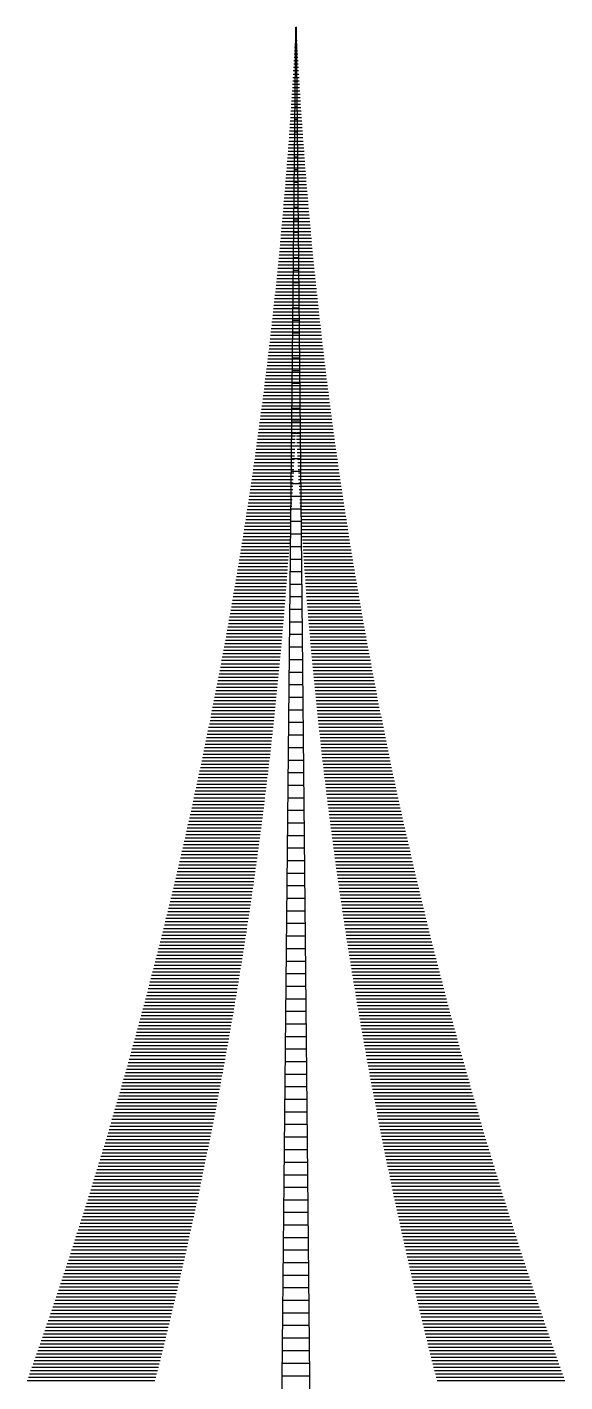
# Model space of a CAD drawing. Extents: x 271 to 16033, y -55852 to 2525.
# Drawn here: x 15980.498 to 15981.3, y -55810.098 to -55808.077 of the extents above; entities that cross this region are included whole.
import ezdxf

# ---------------------------------------------------------------- set-up
doc = ezdxf.new("R2010")
doc.units = 0
doc.header["$MEASUREMENT"] = 0
doc.layers.add('1202', color=7, linetype='Continuous')

# ---------------------------------------------------------------- blocks, each defined once
blk = doc.blocks.new('1BAD35')
at = {"color": 7, "linetype": 'Continuous'}
for p, q in [((-20.492, -125.15), (-20.485, -125.15)), ((-20.491, -125.125), (-20.486, -125.125)), ((-20.496, -125.25), (-20.48, -125.25)), ((-20.495, -125.225), (-20.481, -125.225)), ((-20.494, -125.2), (-20.483, -125.2)), ((-20.493, -125.175), (-20.484, -125.175)), ((-20.5, -125.35), (-20.475, -125.35)), ((-20.499, -125.325), (-20.476, -125.325)), ((-20.498, -125.3), (-20.477, -125.3)), ((-20.497, -125.275), (-20.479, -125.275)), ((-20.503, -125.45), (-20.469, -125.45)), ((-20.502, -125.425), (-20.47, -125.425)), ((-20.501, -125.375), (-20.473, -125.375)), ((-20.501, -125.4), (-20.472, -125.4)), ((-20.506, -125.55), (-20.463, -125.55)), ((-20.505, -125.5), (-20.466, -125.5)), ((-20.505, -125.525), (-20.465, -125.525)), ((-20.504, -125.475), (-20.468, -125.475)), ((-20.509, -125.65), (-20.457, -125.65)), ((-20.508, -125.6), (-20.46, -125.6)), ((-20.508, -125.625), (-20.458, -125.625)), ((-20.507, -125.575), (-20.462, -125.575)), ((-20.512, -125.75), (-20.45, -125.75)), ((-20.511, -125.725), (-20.452, -125.725)), ((-20.51, -125.675), (-20.455, -125.675)), ((-20.51, -125.7), (-20.454, -125.7)), ((-20.514, -125.85), (-20.444, -125.85)), ((-20.513, -125.8), (-20.447, -125.8)), ((-20.513, -125.825), (-20.445, -125.825)), ((-20.512, -125.775), (-20.449, -125.775)), ((-20.516, -125.95), (-20.437, -125.95)), ((-20.515, -125.9), (-20.44, -125.9)), ((-20.515, -125.925), (-20.438, -125.925)), ((-20.514, -125.875), (-20.442, -125.875)), ((-20.517, -126), (-20.433, -126)), ((-20.517, -126.025), (-20.431, -126.025)), ((-20.517, -126.05), (-20.429, -126.05)), ((-20.516, -125.975), (-20.435, -125.975)), ((-20.519, -126.15), (-20.422, -126.15)), ((-20.518, -126.075), (-20.427, -126.075)), ((-20.518, -126.1), (-20.425, -126.1)), ((-20.518, -126.125), (-20.423, -126.125)), ((-20.52, -126.225), (-20.416, -126.225)), ((-20.52, -126.25), (-20.414, -126.25)), ((-20.519, -126.175), (-20.42, -126.175)), ((-20.519, -126.2), (-20.418, -126.2)), ((-20.521, -126.35), (-20.405, -126.35)), ((-20.52, -126.275), (-20.412, -126.275)), ((-20.52, -126.3), (-20.41, -126.3)), ((-20.52, -126.325), (-20.407, -126.325)), ((-20.521, -126.375), (-20.403, -126.375)), ((-20.521, -126.4), (-20.401, -126.4)), ((-20.521, -126.425), (-20.399, -126.425)), ((-20.521, -126.45), (-20.397, -126.45)), ((-20.521, -126.475), (-20.395, -126.475)), ((-20.521, -126.5), (-20.392, -126.5)), ((-20.521, -126.525), (-20.39, -126.525)), ((-20.521, -126.55), (-20.388, -126.55)), ((-20.521, -126.575), (-20.386, -126.575)), ((-20.521, -126.6), (-20.384, -126.6)), ((-20.521, -126.625), (-20.381, -126.625)), ((-20.521, -126.65), (-20.379, -126.65)), ((-20.521, -126.675), (-20.377, -126.675)), ((-20.521, -126.7), (-20.374, -126.7)), ((-20.521, -126.725), (-20.372, -126.725)), ((-20.521, -126.75), (-20.37, -126.75)), ((-20.521, -126.775), (-20.367, -126.775)), ((-20.521, -126.8), (-20.365, -126.8)), ((-20.521, -126.825), (-20.362, -126.825)), ((-20.52, -126.85), (-20.36, -126.85)), ((-20.52, -126.875), (-20.357, -126.875)), ((-20.52, -126.9), (-20.355, -126.9)), ((-20.52, -126.925), (-20.352, -126.925)), ((-20.519, -126.95), (-20.35, -126.95)), ((-20.519, -126.975), (-20.347, -126.975)), ((-20.519, -127), (-20.345, -127)), ((-20.519, -127.025), (-20.342, -127.025)), ((-20.518, -127.05), (-20.34, -127.05)), ((-20.518, -127.075), (-20.337, -127.075)), ((-20.518, -127.1), (-20.335, -127.1)), ((-20.517, -127.125), (-20.332, -127.125)), ((-20.517, -127.15), (-20.329, -127.15)), ((-20.516, -127.175), (-20.327, -127.175)), ((-20.516, -127.2), (-20.324, -127.2)), ((-20.515, -127.225), (-20.321, -127.225)), ((-20.515, -127.25), (-20.318, -127.25)), ((-20.514, -127.275), (-20.316, -127.275)), ((-20.514, -127.3), (-20.313, -127.3)), ((-20.513, -127.325), (-20.31, -127.325)), ((-20.513, -127.35), (-20.307, -127.35)), ((-20.512, -127.375), (-20.304, -127.375)), ((-20.512, -127.4), (-20.302, -127.4)), ((-20.511, -127.425), (-20.299, -127.425)), ((-20.511, -127.45), (-20.296, -127.45)), ((-20.51, -127.475), (-20.293, -127.475)), ((-20.509, -127.5), (-20.29, -127.5)), ((-20.509, -127.525), (-20.287, -127.525)), ((-20.508, -127.55), (-20.284, -127.55)), ((-20.507, -127.575), (-20.281, -127.575)), ((-20.507, -127.6), (-20.278, -127.6)), ((-20.506, -127.625), (-20.275, -127.625)), ((-20.505, -127.65), (-20.272, -127.65)), ((-20.504, -127.675), (-20.269, -127.675)), ((-20.503, -127.7), (-20.266, -127.7)), ((-20.503, -127.725), (-20.263, -127.725)), ((-20.502, -127.75), (-20.26, -127.75)), ((-20.501, -127.775), (-20.257, -127.775)), ((-20.5, -127.8), (-20.254, -127.8)), ((-20.499, -127.825), (-20.251, -127.825)), ((-20.498, -127.85), (-20.247, -127.85)), ((-20.497, -127.875), (-20.244, -127.875)), ((-20.496, -127.9), (-20.241, -127.9)), ((-20.496, -127.925), (-20.238, -127.925)), ((-20.495, -127.95), (-20.234, -127.95)), ((-20.494, -127.975), (-20.231, -127.975)), ((-20.493, -128), (-20.228, -128)), ((-20.492, -128.025), (-20.225, -128.025)), ((-20.49, -128.05), (-20.221, -128.05)), ((-20.489, -128.075), (-20.218, -128.075)), ((-20.488, -128.1), (-20.215, -128.1)), ((-20.487, -128.125), (-20.211, -128.125)), ((-20.486, -128.15), (-20.208, -128.15)), ((-20.485, -128.175), (-20.204, -128.175)), ((-20.484, -128.2), (-20.201, -128.2)), ((-20.483, -128.225), (-20.198, -128.225)), ((-20.482, -128.25), (-20.194, -128.25)), ((-20.48, -128.275), (-20.191, -128.275)), ((-20.479, -128.3), (-20.187, -128.3)), ((-20.478, -128.325), (-20.184, -128.325)), ((-20.477, -128.35), (-20.18, -128.35)), ((-20.475, -128.375), (-20.177, -128.375)), ((-20.474, -128.4), (-20.173, -128.4)), ((-20.473, -128.425), (-20.169, -128.425)), ((-20.471, -128.45), (-20.166, -128.45)), ((-20.47, -128.475), (-20.162, -128.475)), ((-20.469, -128.5), (-20.158, -128.5)), ((-20.467, -128.525), (-20.155, -128.525)), ((-20.466, -128.55), (-20.151, -128.55)), ((-20.464, -128.575), (-20.147, -128.575)), ((-20.463, -128.6), (-20.144, -128.6)), ((-20.462, -128.625), (-20.14, -128.625)), ((-20.46, -128.65), (-20.136, -128.65)), ((-20.459, -128.675), (-20.132, -128.675)), ((-20.457, -128.7), (-20.129, -128.7)), ((-20.456, -128.725), (-20.125, -128.725)), ((-20.454, -128.75), (-20.121, -128.75)), ((-20.452, -128.775), (-20.117, -128.775)), ((-20.451, -128.8), (-20.113, -128.8)), ((-20.449, -128.825), (-20.109, -128.825)), ((-20.448, -128.85), (-20.105, -128.85)), ((-20.446, -128.875), (-20.102, -128.875)), ((-20.444, -128.9), (-20.098, -128.9)), ((-20.443, -128.925), (-20.094, -128.925)), ((-20.441, -128.95), (-20.09, -128.95)), ((-20.439, -128.975), (-20.086, -128.975)), ((-20.438, -129), (-20.082, -129)), ((-20.436, -129.025), (-20.078, -129.025)), ((-20.434, -129.05), (-20.074, -129.05)), ((-20.432, -129.075), (-20.07, -129.075)), ((-20.431, -129.1), (-20.065, -129.1)), ((-20.429, -129.125), (-20.061, -129.125)), ((-20.427, -129.15), (-20.057, -129.15)), ((-20.425, -129.175), (-20.053, -129.175)), ((-20.423, -129.2), (-20.049, -129.2)), ((-20.421, -129.225), (-20.045, -129.225)), ((-20.419, -129.25), (-20.04, -129.25)), ((-20.417, -129.275), (-20.036, -129.275)), ((-20.415, -129.3), (-20.032, -129.3)), ((-20.414, -129.325), (-20.028, -129.325)), ((-20.412, -129.35), (-20.023, -129.35)), ((-20.41, -129.375), (-20.019, -129.375)), ((-20.408, -129.4), (-20.015, -129.4)), ((-20.406, -129.425), (-20.011, -129.425)), ((-20.403, -129.45), (-20.006, -129.45)), ((-20.401, -129.475), (-20.002, -129.475)), ((-20.399, -129.5), (-19.997, -129.5)), ((-20.397, -129.525), (-19.993, -129.525)), ((-20.395, -129.55), (-19.989, -129.55)), ((-20.393, -129.575), (-19.984, -129.575)), ((-20.391, -129.6), (-19.98, -129.6)), ((-20.389, -129.625), (-19.975, -129.625)), ((-20.386, -129.65), (-19.971, -129.65)), ((-20.384, -129.675), (-19.966, -129.675)), ((-20.382, -129.7), (-19.962, -129.7)), ((-20.38, -129.725), (-19.957, -129.725)), ((-20.377, -129.75), (-19.953, -129.75)), ((-20.375, -129.775), (-19.948, -129.775)), ((-20.373, -129.8), (-19.943, -129.8)), ((-20.371, -129.825), (-19.939, -129.825)), ((-20.368, -129.85), (-19.934, -129.85)), ((-20.366, -129.875), (-19.929, -129.875)), ((-20.363, -129.9), (-19.925, -129.9)), ((-20.361, -129.925), (-19.92, -129.925)), ((-20.359, -129.95), (-19.915, -129.95)), ((-20.356, -129.975), (-19.911, -129.975)), ((-20.354, -130), (-19.906, -130)), ((-20.351, -130.025), (-19.901, -130.025)), ((-20.349, -130.05), (-19.896, -130.05)), ((-20.346, -130.075), (-19.891, -130.075)), ((-20.344, -130.1), (-19.886, -130.1)), ((-20.341, -130.125), (-19.882, -130.125)), ((-20.339, -130.15), (-19.877, -130.15)), ((-20.336, -130.175), (-19.872, -130.175)), ((-20.334, -130.2), (-19.867, -130.2)), ((-20.331, -130.225), (-19.862, -130.225)), ((-20.328, -130.25), (-19.857, -130.25)), ((-20.326, -130.275), (-19.852, -130.275)), ((-20.323, -130.3), (-19.847, -130.3)), ((-20.32, -130.325), (-19.842, -130.325)), ((-20.318, -130.35), (-19.837, -130.35)), ((-20.315, -130.375), (-19.832, -130.375)), ((-20.312, -130.4), (-19.827, -130.4)), ((-20.309, -130.425), (-19.822, -130.425)), ((-20.307, -130.45), (-19.817, -130.45)), ((-20.304, -130.475), (-19.812, -130.475)), ((-20.301, -130.5), (-19.807, -130.5)), ((-20.298, -130.525), (-19.801, -130.525)), ((-20.295, -130.55), (-19.796, -130.55)), ((-20.293, -130.575), (-19.791, -130.575)), ((-20.29, -130.6), (-19.786, -130.6)), ((-20.287, -130.625), (-19.781, -130.625)), ((-20.284, -130.65), (-19.775, -130.65)), ((-20.281, -130.675), (-19.77, -130.675)), ((-20.278, -130.7), (-19.765, -130.7)), ((-20.275, -130.725), (-19.759, -130.725)), ((-20.272, -130.75), (-19.754, -130.75)), ((-20.269, -130.775), (-19.749, -130.775)), ((-20.266, -130.8), (-19.743, -130.8)), ((-20.263, -130.825), (-19.738, -130.825)), ((-20.26, -130.85), (-19.733, -130.85)), ((-20.257, -130.875), (-19.727, -130.875)), ((-20.254, -130.9), (-19.722, -130.9)), ((-20.251, -130.925), (-19.716, -130.925)), ((-20.247, -130.95), (-19.711, -130.95)), ((-20.244, -130.975), (-19.705, -130.975)), ((-20.241, -131), (-19.7, -131)), ((-20.238, -131.025), (-19.694, -131.025)), ((-20.235, -131.05), (-19.689, -131.05)), ((-20.231, -131.075), (-19.683, -131.075)), ((-20.228, -131.1), (-19.677, -131.1)), ((-20.225, -131.125), (-19.672, -131.125)), ((-20.222, -131.15), (-19.666, -131.15)), ((-20.218, -131.175), (-19.66, -131.175)), ((-20.215, -131.2), (-19.655, -131.2)), ((-20.212, -131.225), (-19.649, -131.225)), ((-20.208, -131.25), (-19.643, -131.25)), ((-20.205, -131.275), (-19.638, -131.275)), ((-20.202, -131.3), (-19.632, -131.3)), ((-20.198, -131.325), (-19.626, -131.325)), ((-20.195, -131.35), (-19.62, -131.35)), ((-20.191, -131.375), (-19.615, -131.375)), ((-20.188, -131.4), (-19.609, -131.4)), ((-20.184, -131.425), (-19.603, -131.425)), ((-20.181, -131.45), (-19.597, -131.45)), ((-20.177, -131.475), (-19.591, -131.475)), ((-20.174, -131.5), (-19.585, -131.5)), ((-20.17, -131.525), (-19.579, -131.525)), ((-20.167, -131.55), (-19.573, -131.55)), ((-20.163, -131.575), (-19.567, -131.575)), ((-20.159, -131.6), (-19.561, -131.6)), ((-20.156, -131.625), (-19.555, -131.625)), ((-20.152, -131.65), (-19.549, -131.65)), ((-20.148, -131.675), (-19.543, -131.675)), ((-20.145, -131.7), (-19.537, -131.7)), ((-20.141, -131.725), (-19.531, -131.725)), ((-20.137, -131.75), (-19.525, -131.75)), ((-20.134, -131.775), (-19.519, -131.775)), ((-20.13, -131.8), (-19.513, -131.8)), ((-20.126, -131.825), (-19.507, -131.825)), ((-20.122, -131.85), (-19.5, -131.85)), ((-20.118, -131.875), (-19.494, -131.875)), ((-20.115, -131.9), (-19.488, -131.9)), ((-20.111, -131.925), (-19.482, -131.925)), ((-20.107, -131.95), (-19.476, -131.95)), ((-20.103, -131.975), (-19.469, -131.975)), ((-20.099, -132), (-19.463, -132)), ((-20.095, -132.025), (-19.457, -132.025)), ((-20.091, -132.05), (-19.45, -132.05)), ((-20.087, -132.075), (-19.444, -132.075)), ((-20.083, -132.1), (-19.438, -132.1)), ((-20.079, -132.125), (-19.431, -132.125)), ((-20.075, -132.15), (-19.425, -132.15)), ((-20.071, -132.175), (-19.418, -132.175)), ((-20.067, -132.2), (-19.412, -132.2)), ((-20.063, -132.225), (-19.405, -132.225)), ((-20.059, -132.25), (-19.399, -132.25)), ((-20.055, -132.275), (-19.392, -132.275)), ((-20.051, -132.3), (-19.386, -132.3)), ((-20.046, -132.325), (-19.379, -132.325)), ((-20.042, -132.35), (-19.373, -132.35)), ((-20.038, -132.375), (-19.366, -132.375)), ((-20.034, -132.4), (-19.36, -132.4)), ((-20.03, -132.425), (-19.353, -132.425)), ((-20.025, -132.45), (-19.346, -132.45)), ((-20.021, -132.475), (-19.34, -132.475)), ((-20.017, -132.5), (-19.333, -132.5)), ((-20.013, -132.525), (-19.326, -132.525)), ((-20.008, -132.55), (-19.319, -132.55)), ((-20.004, -132.575), (-19.313, -132.575)), ((-20, -132.6), (-19.306, -132.6)), ((-19.995, -132.625), (-19.299, -132.625)), ((-19.991, -132.65), (-19.292, -132.65)), ((-19.986, -132.675), (-19.286, -132.675)), ((-19.982, -132.7), (-19.279, -132.7)), ((-19.977, -132.725), (-19.272, -132.725)), ((-19.973, -132.75), (-19.265, -132.75)), ((-19.968, -132.775), (-19.258, -132.775)), ((-19.964, -132.8), (-19.251, -132.8)), ((-19.959, -132.825), (-19.244, -132.825)), ((-19.955, -132.85), (-19.237, -132.85)), ((-19.95, -132.875), (-19.23, -132.875)), ((-19.946, -132.9), (-19.223, -132.9)), ((-19.941, -132.925), (-19.216, -132.925)), ((-19.937, -132.95), (-19.209, -132.95)), ((-19.932, -132.975), (-19.202, -132.975)), ((-19.927, -133), (-19.195, -133)), ((-19.923, -133.025), (-19.188, -133.025)), ((-19.918, -133.05), (-19.181, -133.05)), ((-19.913, -133.075), (-19.174, -133.075)), ((-19.908, -133.1), (-19.166, -133.1)), ((-19.904, -133.125), (-19.159, -133.125)), ((-19.899, -133.15), (-19.152, -133.15)), ((-19.894, -133.175), (-19.145, -133.175)), ((-19.889, -133.2), (-19.137, -133.2)), ((-19.884, -133.225), (-19.13, -133.225)), ((-19.88, -133.25), (-19.123, -133.25)), ((-19.875, -133.275), (-19.116, -133.275)), ((-19.87, -133.3), (-19.108, -133.3)), ((-19.865, -133.325), (-19.101, -133.325)), ((-19.86, -133.35), (-19.094, -133.35)), ((-19.855, -133.375), (-19.086, -133.375)), ((-19.85, -133.4), (-19.079, -133.4)), ((-19.845, -133.425), (-19.071, -133.425)), ((-19.84, -133.45), (-19.064, -133.45)), ((-19.835, -133.475), (-19.056, -133.475)), ((-19.83, -133.5), (-19.049, -133.5)), ((-19.825, -133.525), (-19.041, -133.525)), ((-19.82, -133.55), (-19.034, -133.55)), ((-19.815, -133.575), (-19.026, -133.575)), ((-19.81, -133.6), (-19.019, -133.6)), ((-19.805, -133.625), (-19.011, -133.625)), ((-19.799, -133.65), (-19.004, -133.65)), ((-19.794, -133.675), (-18.996, -133.675)), ((-19.789, -133.7), (-18.988, -133.7)), ((-19.784, -133.725), (-18.981, -133.725)), ((-19.779, -133.75), (-18.973, -133.75)), ((-19.773, -133.775), (-18.965, -133.775)), ((-19.768, -133.8), (-18.957, -133.8)), ((-19.763, -133.825), (-18.95, -133.825)), ((-19.758, -133.85), (-18.942, -133.85)), ((-19.752, -133.875), (-18.934, -133.875)), ((-19.747, -133.9), (-18.926, -133.9)), ((-19.742, -133.925), (-18.918, -133.925)), ((-19.736, -133.95), (-18.911, -133.95)), ((-19.731, -133.975), (-18.903, -133.975)), ((-19.725, -134), (-18.895, -134)), ((-19.72, -134.025), (-18.887, -134.025)), ((-19.715, -134.05), (-18.879, -134.05)), ((-19.709, -134.075), (-18.871, -134.075)), ((-19.704, -134.1), (-18.863, -134.1)), ((-19.698, -134.125), (-18.855, -134.125)), ((-19.692, -134.15), (-18.847, -134.15)), ((-19.687, -134.175), (-18.839, -134.175)), ((-19.681, -134.2), (-18.831, -134.2)), ((-19.676, -134.225), (-18.823, -134.225)), ((-19.67, -134.25), (-18.815, -134.25)), ((-19.665, -134.275), (-18.807, -134.275)), ((-19.659, -134.3), (-18.798, -134.3)), ((-19.653, -134.325), (-18.79, -134.325)), ((-19.648, -134.35), (-18.782, -134.35)), ((-19.642, -134.375), (-18.774, -134.375)), ((-19.636, -134.4), (-18.766, -134.4)), ((-19.63, -134.425), (-18.757, -134.425)), ((-19.625, -134.45), (-18.749, -134.45)), ((-19.619, -134.475), (-18.741, -134.475)), ((-19.613, -134.5), (-18.732, -134.5)), ((-19.607, -134.525), (-18.724, -134.525)), ((-19.601, -134.55), (-18.716, -134.55)), ((-19.595, -134.575), (-18.707, -134.575)), ((-19.59, -134.6), (-18.699, -134.6)), ((-19.584, -134.625), (-18.691, -134.625)), ((-19.578, -134.65), (-18.682, -134.65)), ((-19.572, -134.675), (-18.674, -134.675)), ((-19.566, -134.7), (-18.665, -134.7)), ((-19.56, -134.725), (-18.657, -134.725)), ((-19.554, -134.75), (-18.648, -134.75)), ((-19.548, -134.775), (-18.64, -134.775)), ((-19.542, -134.8), (-18.631, -134.8)), ((-19.536, -134.825), (-18.622, -134.825)), ((-19.53, -134.85), (-18.614, -134.85)), ((-19.524, -134.875), (-18.605, -134.875)), ((-19.518, -134.9), (-18.597, -134.9)), ((-19.511, -134.925), (-18.588, -134.925)), ((-19.505, -134.95), (-18.579, -134.95)), ((-19.499, -134.975), (-18.571, -134.975)), ((-19.493, -135), (-18.562, -135)), ((-19.487, -135.025), (-18.553, -135.025)), ((-19.48, -135.05), (-18.544, -135.05)), ((-19.474, -135.075), (-18.535, -135.075)), ((-19.468, -135.1), (-18.527, -135.1)), ((-19.462, -135.125), (-18.518, -135.125)), ((-19.455, -135.15), (-18.509, -135.15)), ((-19.449, -135.175), (-18.5, -135.175)), ((-19.443, -135.2), (-18.491, -135.2)), ((-19.436, -135.225), (-18.482, -135.225))]:
    blk.add_line(p, q, dxfattribs=at)
blk = doc.blocks.new('1BB05F')
at = {"color": 7, "linetype": 'Continuous'}
for p, q in [((-20.493, -125.15), (-20.485, -125.15)), ((-20.491, -125.125), (-20.487, -125.125)), ((-20.498, -125.25), (-20.482, -125.25)), ((-20.496, -125.225), (-20.482, -125.225)), ((-20.495, -125.2), (-20.483, -125.2)), ((-20.494, -125.175), (-20.484, -125.175)), ((-20.503, -125.35), (-20.478, -125.35)), ((-20.502, -125.325), (-20.479, -125.325)), ((-20.5, -125.3), (-20.48, -125.3)), ((-20.499, -125.275), (-20.481, -125.275)), ((-20.509, -125.45), (-20.474, -125.45)), ((-20.507, -125.425), (-20.475, -125.425)), ((-20.506, -125.4), (-20.476, -125.4)), ((-20.504, -125.375), (-20.477, -125.375)), ((-20.515, -125.55), (-20.471, -125.55)), ((-20.513, -125.525), (-20.472, -125.525)), ((-20.512, -125.5), (-20.473, -125.5)), ((-20.51, -125.475), (-20.474, -125.475)), ((-20.521, -125.65), (-20.469, -125.65)), ((-20.519, -125.625), (-20.469, -125.625)), ((-20.518, -125.6), (-20.47, -125.6)), ((-20.516, -125.575), (-20.471, -125.575)), ((-20.527, -125.75), (-20.466, -125.75)), ((-20.526, -125.725), (-20.467, -125.725)), ((-20.524, -125.7), (-20.467, -125.7)), ((-20.522, -125.675), (-20.468, -125.675)), ((-20.534, -125.85), (-20.464, -125.85)), ((-20.532, -125.825), (-20.464, -125.825)), ((-20.531, -125.8), (-20.465, -125.8)), ((-20.529, -125.775), (-20.465, -125.775)), ((-20.541, -125.95), (-20.462, -125.95)), ((-20.539, -125.925), (-20.462, -125.925)), ((-20.537, -125.9), (-20.463, -125.9)), ((-20.536, -125.875), (-20.463, -125.875)), ((-20.548, -126.05), (-20.46, -126.05)), ((-20.547, -126.025), (-20.461, -126.025)), ((-20.545, -126), (-20.461, -126)), ((-20.543, -125.975), (-20.461, -125.975)), ((-20.556, -126.15), (-20.459, -126.15)), ((-20.554, -126.125), (-20.459, -126.125)), ((-20.552, -126.1), (-20.46, -126.1)), ((-20.55, -126.075), (-20.46, -126.075)), ((-20.564, -126.25), (-20.458, -126.25)), ((-20.562, -126.225), (-20.458, -126.225)), ((-20.56, -126.2), (-20.458, -126.2)), ((-20.558, -126.175), (-20.459, -126.175)), ((-20.572, -126.35), (-20.457, -126.35)), ((-20.57, -126.325), (-20.457, -126.325)), ((-20.568, -126.3), (-20.457, -126.3)), ((-20.566, -126.275), (-20.458, -126.275)), ((-20.581, -126.45), (-20.456, -126.45)), ((-20.579, -126.425), (-20.457, -126.425)), ((-20.576, -126.4), (-20.457, -126.4)), ((-20.574, -126.375), (-20.457, -126.375)), ((-20.59, -126.55), (-20.456, -126.55)), ((-20.587, -126.525), (-20.456, -126.525)), ((-20.585, -126.5), (-20.456, -126.5)), ((-20.583, -126.475), (-20.456, -126.475)), ((-20.599, -126.65), (-20.456, -126.65)), ((-20.596, -126.625), (-20.456, -126.625)), ((-20.594, -126.6), (-20.456, -126.6)), ((-20.592, -126.575), (-20.456, -126.575)), ((-20.608, -126.75), (-20.457, -126.75)), ((-20.606, -126.725), (-20.457, -126.725)), ((-20.603, -126.7), (-20.456, -126.7)), ((-20.601, -126.675), (-20.456, -126.675)), ((-20.618, -126.85), (-20.457, -126.85)), ((-20.615, -126.825), (-20.457, -126.825)), ((-20.613, -126.8), (-20.457, -126.8)), ((-20.61, -126.775), (-20.457, -126.775)), ((-20.628, -126.95), (-20.458, -126.95)), ((-20.625, -126.925), (-20.458, -126.925)), ((-20.623, -126.9), (-20.458, -126.9)), ((-20.62, -126.875), (-20.457, -126.875)), ((-20.638, -127.05), (-20.459, -127.05)), ((-20.635, -127.025), (-20.459, -127.025)), ((-20.633, -127), (-20.459, -127)), ((-20.63, -126.975), (-20.458, -126.975)), ((-20.651, -127.175), (-20.461, -127.175)), ((-20.648, -127.15), (-20.461, -127.15)), ((-20.646, -127.125), (-20.46, -127.125)), ((-20.643, -127.1), (-20.46, -127.1)), ((-20.64, -127.075), (-20.46, -127.075)), ((-20.662, -127.275), (-20.463, -127.275)), ((-20.659, -127.25), (-20.463, -127.25)), ((-20.656, -127.225), (-20.462, -127.225)), ((-20.654, -127.2), (-20.462, -127.2)), ((-20.673, -127.375), (-20.465, -127.375)), ((-20.67, -127.35), (-20.465, -127.35)), ((-20.668, -127.325), (-20.464, -127.325)), ((-20.665, -127.3), (-20.464, -127.3)), ((-20.685, -127.475), (-20.468, -127.475)), ((-20.682, -127.45), (-20.467, -127.45)), ((-20.679, -127.425), (-20.466, -127.425)), ((-20.676, -127.4), (-20.466, -127.4)), ((-20.696, -127.575), (-20.47, -127.575)), ((-20.693, -127.55), (-20.47, -127.55)), ((-20.69, -127.525), (-20.469, -127.525)), ((-20.688, -127.5), (-20.468, -127.5)), ((-20.708, -127.675), (-20.473, -127.675)), ((-20.705, -127.65), (-20.473, -127.65)), ((-20.702, -127.625), (-20.472, -127.625)), ((-20.699, -127.6), (-20.471, -127.6)), ((-20.721, -127.775), (-20.477, -127.775)), ((-20.718, -127.75), (-20.476, -127.75)), ((-20.715, -127.725), (-20.475, -127.725)), ((-20.711, -127.7), (-20.474, -127.7)), ((-20.733, -127.875), (-20.48, -127.875)), ((-20.73, -127.85), (-20.479, -127.85)), ((-20.727, -127.825), (-20.478, -127.825)), ((-20.724, -127.8), (-20.477, -127.8)), ((-20.746, -127.975), (-20.484, -127.975)), ((-20.743, -127.95), (-20.483, -127.95)), ((-20.74, -127.925), (-20.482, -127.925)), ((-20.737, -127.9), (-20.481, -127.9)), ((-20.76, -128.075), (-20.488, -128.075)), ((-20.756, -128.05), (-20.487, -128.05)), ((-20.753, -128.025), (-20.486, -128.025)), ((-20.75, -128), (-20.485, -128)), ((-20.773, -128.175), (-20.493, -128.175)), ((-20.77, -128.15), (-20.491, -128.15)), ((-20.766, -128.125), (-20.49, -128.125)), ((-20.763, -128.1), (-20.489, -128.1)), ((-20.787, -128.275), (-20.497, -128.275)), ((-20.783, -128.25), (-20.496, -128.25)), ((-20.78, -128.225), (-20.495, -128.225)), ((-20.777, -128.2), (-20.494, -128.2)), ((-20.801, -128.375), (-20.502, -128.375)), ((-20.797, -128.35), (-20.501, -128.35)), ((-20.794, -128.325), (-20.5, -128.325)), ((-20.79, -128.3), (-20.498, -128.3)), ((-20.815, -128.475), (-20.508, -128.475)), ((-20.812, -128.45), (-20.506, -128.45)), ((-20.808, -128.425), (-20.505, -128.425)), ((-20.805, -128.4), (-20.504, -128.4)), ((-20.83, -128.575), (-20.513, -128.575)), ((-20.826, -128.55), (-20.512, -128.55)), ((-20.823, -128.525), (-20.51, -128.525)), ((-20.819, -128.5), (-20.509, -128.5)), ((-20.845, -128.675), (-20.519, -128.675)), ((-20.841, -128.65), (-20.517, -128.65)), ((-20.838, -128.625), (-20.516, -128.625)), ((-20.834, -128.6), (-20.515, -128.6)), ((-20.86, -128.775), (-20.525, -128.775)), ((-20.857, -128.75), (-20.524, -128.75)), ((-20.853, -128.725), (-20.522, -128.725)), ((-20.849, -128.7), (-20.52, -128.7)), ((-20.876, -128.875), (-20.532, -128.875)), ((-20.872, -128.85), (-20.53, -128.85)), ((-20.868, -128.825), (-20.528, -128.825)), ((-20.864, -128.8), (-20.527, -128.8)), ((-20.892, -128.975), (-20.538, -128.975)), ((-20.888, -128.95), (-20.537, -128.95)), ((-20.884, -128.925), (-20.535, -128.925)), ((-20.88, -128.9), (-20.533, -128.9)), ((-20.908, -129.075), (-20.545, -129.075)), ((-20.904, -129.05), (-20.543, -129.05)), ((-20.9, -129.025), (-20.542, -129.025)), ((-20.896, -129), (-20.54, -129)), ((-20.925, -129.175), (-20.553, -129.175)), ((-20.92, -129.15), (-20.551, -129.15)), ((-20.916, -129.125), (-20.549, -129.125)), ((-20.912, -129.1), (-20.547, -129.1)), ((-20.941, -129.275), (-20.56, -129.275)), ((-20.937, -129.25), (-20.558, -129.25)), ((-20.933, -129.225), (-20.556, -129.225)), ((-20.929, -129.2), (-20.554, -129.2)), ((-20.958, -129.375), (-20.568, -129.375)), ((-20.954, -129.35), (-20.566, -129.35)), ((-20.95, -129.325), (-20.564, -129.325)), ((-20.946, -129.3), (-20.562, -129.3)), ((-20.98, -129.5), (-20.578, -129.5)), ((-20.976, -129.475), (-20.576, -129.475)), ((-20.971, -129.45), (-20.574, -129.45)), ((-20.967, -129.425), (-20.572, -129.425)), ((-20.963, -129.4), (-20.57, -129.4)), ((-20.998, -129.6), (-20.587, -129.6)), ((-20.993, -129.575), (-20.585, -129.575)), ((-20.989, -129.55), (-20.582, -129.55)), ((-20.985, -129.525), (-20.58, -129.525)), ((-21.016, -129.7), (-20.596, -129.7)), ((-21.011, -129.675), (-20.593, -129.675)), ((-21.007, -129.65), (-20.591, -129.65)), ((-21.002, -129.625), (-20.589, -129.625)), ((-21.034, -129.8), (-20.605, -129.8)), ((-21.03, -129.775), (-20.602, -129.775)), ((-21.025, -129.75), (-20.6, -129.75)), ((-21.02, -129.725), (-20.598, -129.725)), ((-21.053, -129.9), (-20.614, -129.9)), ((-21.048, -129.875), (-20.612, -129.875)), ((-21.044, -129.85), (-20.609, -129.85)), ((-21.039, -129.825), (-20.607, -129.825)), ((-21.072, -130), (-20.624, -130)), ((-21.067, -129.975), (-20.621, -129.975)), ((-21.062, -129.95), (-20.619, -129.95)), ((-21.058, -129.925), (-20.616, -129.925)), ((-21.091, -130.1), (-20.634, -130.1)), ((-21.086, -130.075), (-20.631, -130.075)), ((-21.081, -130.05), (-20.629, -130.05)), ((-21.077, -130.025), (-20.626, -130.025)), ((-21.111, -130.2), (-20.644, -130.2)), ((-21.106, -130.175), (-20.641, -130.175)), ((-21.101, -130.15), (-20.639, -130.15)), ((-21.096, -130.125), (-20.636, -130.125)), ((-21.13, -130.3), (-20.655, -130.3)), ((-21.125, -130.275), (-20.652, -130.275)), ((-21.121, -130.25), (-20.649, -130.25)), ((-21.116, -130.225), (-20.647, -130.225)), ((-21.151, -130.4), (-20.665, -130.4)), ((-21.146, -130.375), (-20.663, -130.375)), ((-21.141, -130.35), (-20.66, -130.35)), ((-21.135, -130.325), (-20.657, -130.325)), ((-21.171, -130.5), (-20.677, -130.5)), ((-21.166, -130.475), (-20.674, -130.475)), ((-21.161, -130.45), (-20.671, -130.45)), ((-21.156, -130.425), (-20.668, -130.425)), ((-21.192, -130.6), (-20.688, -130.6)), ((-21.187, -130.575), (-20.685, -130.575)), ((-21.181, -130.55), (-20.682, -130.55)), ((-21.176, -130.525), (-20.679, -130.525)), ((-21.213, -130.7), (-20.7, -130.7)), ((-21.208, -130.675), (-20.697, -130.675)), ((-21.202, -130.65), (-20.694, -130.65)), ((-21.197, -130.625), (-20.691, -130.625)), ((-21.234, -130.8), (-20.712, -130.8)), ((-21.229, -130.775), (-20.709, -130.775)), ((-21.224, -130.75), (-20.706, -130.75)), ((-21.218, -130.725), (-20.703, -130.725)), ((-21.256, -130.9), (-20.724, -130.9)), ((-21.25, -130.875), (-20.721, -130.875)), ((-21.245, -130.85), (-20.718, -130.85)), ((-21.24, -130.825), (-20.715, -130.825)), ((-21.278, -131), (-20.737, -131)), ((-21.272, -130.975), (-20.733, -130.975)), ((-21.267, -130.95), (-20.73, -130.95)), ((-21.261, -130.925), (-20.727, -130.925)), ((-21.3, -131.1), (-20.749, -131.1)), ((-21.295, -131.075), (-20.746, -131.075)), ((-21.289, -131.05), (-20.743, -131.05)), ((-21.283, -131.025), (-20.74, -131.025)), ((-21.323, -131.2), (-20.763, -131.2)), ((-21.317, -131.175), (-20.759, -131.175)), ((-21.311, -131.15), (-20.756, -131.15)), ((-21.306, -131.125), (-20.753, -131.125)), ((-21.346, -131.3), (-20.776, -131.3)), ((-21.34, -131.275), (-20.773, -131.275)), ((-21.334, -131.25), (-20.769, -131.25)), ((-21.328, -131.225), (-20.766, -131.225)), ((-21.369, -131.4), (-20.79, -131.4)), ((-21.363, -131.375), (-20.786, -131.375)), ((-21.357, -131.35), (-20.783, -131.35)), ((-21.351, -131.325), (-20.779, -131.325)), ((-21.392, -131.5), (-20.804, -131.5)), ((-21.386, -131.475), (-20.8, -131.475)), ((-21.381, -131.45), (-20.797, -131.45)), ((-21.375, -131.425), (-20.793, -131.425)), ((-21.416, -131.6), (-20.818, -131.6)), ((-21.41, -131.575), (-20.815, -131.575)), ((-21.404, -131.55), (-20.811, -131.55)), ((-21.398, -131.525), (-20.807, -131.525)), ((-21.446, -131.725), (-20.837, -131.725)), ((-21.44, -131.7), (-20.833, -131.7)), ((-21.434, -131.675), (-20.829, -131.675)), ((-21.428, -131.65), (-20.826, -131.65)), ((-21.422, -131.625), (-20.822, -131.625)), ((-21.471, -131.825), (-20.852, -131.825)), ((-21.465, -131.8), (-20.848, -131.8)), ((-21.459, -131.775), (-20.844, -131.775)), ((-21.453, -131.75), (-20.84, -131.75)), ((-21.496, -131.925), (-20.867, -131.925)), ((-21.49, -131.9), (-20.863, -131.9)), ((-21.483, -131.875), (-20.859, -131.875)), ((-21.477, -131.85), (-20.855, -131.85)), ((-21.521, -132.025), (-20.883, -132.025)), ((-21.515, -132), (-20.879, -132)), ((-21.508, -131.975), (-20.875, -131.975)), ((-21.502, -131.95), (-20.871, -131.95)), ((-21.546, -132.125), (-20.898, -132.125)), ((-21.54, -132.1), (-20.894, -132.1)), ((-21.534, -132.075), (-20.89, -132.075)), ((-21.527, -132.05), (-20.886, -132.05)), ((-21.572, -132.225), (-20.915, -132.225)), ((-21.566, -132.2), (-20.911, -132.2)), ((-21.559, -132.175), (-20.907, -132.175)), ((-21.553, -132.15), (-20.902, -132.15)), ((-21.598, -132.325), (-20.931, -132.325)), ((-21.592, -132.3), (-20.927, -132.3)), ((-21.585, -132.275), (-20.923, -132.275)), ((-21.579, -132.25), (-20.919, -132.25)), ((-21.625, -132.425), (-20.948, -132.425)), ((-21.618, -132.4), (-20.944, -132.4)), ((-21.611, -132.375), (-20.94, -132.375)), ((-21.605, -132.35), (-20.935, -132.35)), ((-21.651, -132.525), (-20.965, -132.525)), ((-21.645, -132.5), (-20.961, -132.5)), ((-21.638, -132.475), (-20.956, -132.475)), ((-21.631, -132.45), (-20.952, -132.45)), ((-21.678, -132.625), (-20.982, -132.625)), ((-21.672, -132.6), (-20.978, -132.6)), ((-21.665, -132.575), (-20.974, -132.575)), ((-21.658, -132.55), (-20.969, -132.55)), ((-21.706, -132.725), (-21, -132.725)), ((-21.699, -132.7), (-20.996, -132.7)), ((-21.692, -132.675), (-20.991, -132.675)), ((-21.685, -132.65), (-20.987, -132.65)), ((-21.733, -132.825), (-21.018, -132.825)), ((-21.727, -132.8), (-21.014, -132.8)), ((-21.72, -132.775), (-21.009, -132.775)), ((-21.713, -132.75), (-21.005, -132.75)), ((-21.761, -132.925), (-21.036, -132.925)), ((-21.754, -132.9), (-21.032, -132.9)), ((-21.747, -132.875), (-21.027, -132.875)), ((-21.74, -132.85), (-21.023, -132.85)), ((-21.79, -133.025), (-21.055, -133.025)), ((-21.783, -133), (-21.05, -133)), ((-21.776, -132.975), (-21.046, -132.975)), ((-21.768, -132.95), (-21.041, -132.95)), ((-21.818, -133.125), (-21.074, -133.125)), ((-21.811, -133.1), (-21.069, -133.1)), ((-21.804, -133.075), (-21.064, -133.075)), ((-21.797, -133.05), (-21.06, -133.05)), ((-21.847, -133.225), (-21.093, -133.225)), ((-21.84, -133.2), (-21.088, -133.2)), ((-21.833, -133.175), (-21.083, -133.175)), ((-21.826, -133.15), (-21.079, -133.15)), ((-21.877, -133.325), (-21.113, -133.325)), ((-21.869, -133.3), (-21.108, -133.3)), ((-21.862, -133.275), (-21.103, -133.275)), ((-21.855, -133.25), (-21.098, -133.25)), ((-21.906, -133.425), (-21.132, -133.425)), ((-21.899, -133.4), (-21.127, -133.4)), ((-21.891, -133.375), (-21.122, -133.375)), ((-21.884, -133.35), (-21.118, -133.35)), ((-21.936, -133.525), (-21.153, -133.525)), ((-21.929, -133.5), (-21.147, -133.5)), ((-21.921, -133.475), (-21.142, -133.475)), ((-21.914, -133.45), (-21.137, -133.45)), ((-21.966, -133.625), (-21.173, -133.625)), ((-21.959, -133.6), (-21.168, -133.6)), ((-21.951, -133.575), (-21.163, -133.575)), ((-21.944, -133.55), (-21.158, -133.55)), ((-21.997, -133.725), (-21.194, -133.725)), ((-21.989, -133.7), (-21.188, -133.7)), ((-21.982, -133.675), (-21.183, -133.675)), ((-21.974, -133.65), (-21.178, -133.65)), ((-22.028, -133.825), (-21.215, -133.825)), ((-22.02, -133.8), (-21.209, -133.8)), ((-22.012, -133.775), (-21.204, -133.775)), ((-22.005, -133.75), (-21.199, -133.75)), ((-22.059, -133.925), (-21.236, -133.925)), ((-22.051, -133.9), (-21.231, -133.9)), ((-22.043, -133.875), (-21.225, -133.875)), ((-22.036, -133.85), (-21.22, -133.85)), ((-22.099, -134.05), (-21.263, -134.05)), ((-22.091, -134.025), (-21.258, -134.025)), ((-22.083, -134), (-21.252, -134)), ((-22.075, -133.975), (-21.247, -133.975)), ((-22.067, -133.95), (-21.241, -133.95)), ((-22.131, -134.15), (-21.285, -134.15)), ((-22.123, -134.125), (-21.28, -134.125)), ((-22.115, -134.1), (-21.274, -134.1)), ((-22.107, -134.075), (-21.269, -134.075)), ((-22.163, -134.25), (-21.307, -134.25)), ((-22.155, -134.225), (-21.302, -134.225)), ((-22.147, -134.2), (-21.296, -134.2)), ((-22.139, -134.175), (-21.291, -134.175)), ((-22.196, -134.35), (-21.33, -134.35)), ((-22.187, -134.325), (-21.324, -134.325)), ((-22.179, -134.3), (-21.319, -134.3)), ((-22.171, -134.275), (-21.313, -134.275)), ((-22.228, -134.45), (-21.353, -134.45)), ((-22.22, -134.425), (-21.347, -134.425)), ((-22.212, -134.4), (-21.341, -134.4)), ((-22.204, -134.375), (-21.336, -134.375)), ((-22.262, -134.55), (-21.376, -134.55)), ((-22.253, -134.525), (-21.37, -134.525)), ((-22.245, -134.5), (-21.365, -134.5)), ((-22.237, -134.475), (-21.359, -134.475)), ((-22.295, -134.65), (-21.4, -134.65)), ((-22.287, -134.625), (-21.394, -134.625)), ((-22.279, -134.6), (-21.388, -134.6)), ((-22.27, -134.575), (-21.382, -134.575)), ((-22.329, -134.75), (-21.424, -134.75)), ((-22.321, -134.725), (-21.418, -134.725)), ((-22.312, -134.7), (-21.412, -134.7)), ((-22.304, -134.675), (-21.406, -134.675)), ((-22.364, -134.85), (-21.448, -134.85)), ((-22.355, -134.825), (-21.442, -134.825)), ((-22.347, -134.8), (-21.436, -134.8)), ((-22.338, -134.775), (-21.43, -134.775)), ((-22.398, -134.95), (-21.472, -134.95)), ((-22.39, -134.925), (-21.466, -134.925)), ((-22.381, -134.9), (-21.46, -134.9)), ((-22.372, -134.875), (-21.454, -134.875)), ((-22.433, -135.05), (-21.497, -135.05)), ((-22.425, -135.025), (-21.491, -135.025)), ((-22.416, -135), (-21.485, -135)), ((-22.407, -134.975), (-21.478, -134.975)), ((-22.469, -135.15), (-21.522, -135.15)), ((-22.46, -135.125), (-21.516, -135.125)), ((-22.451, -135.1), (-21.51, -135.1)), ((-22.442, -135.075), (-21.503, -135.075)), ((-22.495, -135.225), (-21.541, -135.225)), ((-22.486, -135.2), (-21.535, -135.2)), ((-22.478, -135.175), (-21.529, -135.175))]:
    blk.add_line(p, q, dxfattribs=at)
blk = doc.blocks.new('1BB389')
at = {"color": 7, "linetype": 'Continuous'}
for p, q in [((-20.492, -125.25), (-20.485, -125.25)), ((-20.491, -125.156), (-20.486, -125.156)), ((-20.493, -125.344), (-20.484, -125.344)), ((-20.494, -125.438), (-20.483, -125.438)), ((-20.495, -125.531), (-20.482, -125.531)), ((-20.496, -125.625), (-20.481, -125.625)), ((-20.497, -125.719), (-20.48, -125.719)), ((-20.498, -125.812), (-20.479, -125.812)), ((-20.499, -125.906), (-20.478, -125.906)), ((-20.5, -126), (-20.477, -126)), ((-20.501, -126.094), (-20.477, -126.094)), ((-20.502, -126.188), (-20.476, -126.188)), ((-20.503, -126.281), (-20.475, -126.281)), ((-20.504, -126.375), (-20.474, -126.375)), ((-20.505, -126.562), (-20.472, -126.562)), ((-20.504, -126.469), (-20.473, -126.469)), ((-20.506, -126.656), (-20.471, -126.656)), ((-20.507, -126.75), (-20.47, -126.75)), ((-20.508, -126.844), (-20.469, -126.844)), ((-20.509, -126.938), (-20.468, -126.938)), ((-20.51, -127.031), (-20.467, -127.031)), ((-20.511, -127.125), (-20.466, -127.125)), ((-20.512, -127.219), (-20.465, -127.219)), ((-20.513, -127.312), (-20.464, -127.312)), ((-20.514, -127.406), (-20.463, -127.406)), ((-20.515, -127.5), (-20.463, -127.5)), ((-20.516, -127.594), (-20.462, -127.594)), ((-20.518, -127.781), (-20.46, -127.781)), ((-20.517, -127.688), (-20.461, -127.688)), ((-20.519, -127.875), (-20.459, -127.875)), ((-20.519, -127.969), (-20.458, -127.969)), ((-20.52, -128.062), (-20.457, -128.062)), ((-20.521, -128.156), (-20.456, -128.156)), ((-20.522, -128.25), (-20.455, -128.25)), ((-20.523, -128.344), (-20.454, -128.344)), ((-20.524, -128.438), (-20.453, -128.438)), ((-20.525, -128.531), (-20.452, -128.531)), ((-20.526, -128.625), (-20.451, -128.625)), ((-20.527, -128.719), (-20.45, -128.719)), ((-20.528, -128.812), (-20.449, -128.812)), ((-20.529, -128.906), (-20.448, -128.906)), ((-20.531, -129.094), (-20.447, -129.094)), ((-20.53, -129), (-20.448, -129)), ((-20.532, -129.188), (-20.446, -129.188)), ((-20.533, -129.281), (-20.445, -129.281)), ((-20.533, -129.375), (-20.444, -129.375)), ((-20.534, -129.469), (-20.443, -129.469)), ((-20.535, -129.562), (-20.442, -129.562)), ((-20.536, -129.656), (-20.441, -129.656)), ((-20.537, -129.75), (-20.44, -129.75)), ((-20.538, -129.844), (-20.439, -129.844)), ((-20.539, -129.938), (-20.438, -129.938)), ((-20.54, -130.031), (-20.437, -130.031)), ((-20.541, -130.125), (-20.436, -130.125)), ((-20.542, -130.219), (-20.435, -130.219)), ((-20.544, -130.406), (-20.434, -130.406)), ((-20.543, -130.312), (-20.434, -130.312)), ((-20.545, -130.5), (-20.433, -130.5)), ((-20.546, -130.594), (-20.432, -130.594)), ((-20.547, -130.688), (-20.431, -130.688)), ((-20.548, -130.781), (-20.43, -130.781)), ((-20.548, -130.875), (-20.429, -130.875)), ((-20.549, -130.969), (-20.428, -130.969)), ((-20.55, -131.062), (-20.427, -131.062)), ((-20.551, -131.156), (-20.426, -131.156)), ((-20.552, -131.25), (-20.425, -131.25)), ((-20.553, -131.344), (-20.424, -131.344)), ((-20.554, -131.438), (-20.423, -131.438)), ((-20.555, -131.531), (-20.422, -131.531)), ((-20.557, -131.719), (-20.42, -131.719)), ((-20.556, -131.625), (-20.421, -131.625)), ((-20.558, -131.812), (-20.419, -131.812)), ((-20.559, -131.906), (-20.419, -131.906)), ((-20.56, -132), (-20.418, -132)), ((-20.561, -132.094), (-20.417, -132.094)), ((-20.562, -132.188), (-20.416, -132.188)), ((-20.563, -132.281), (-20.415, -132.281)), ((-20.563, -132.375), (-20.414, -132.375)), ((-20.564, -132.469), (-20.413, -132.469)), ((-20.565, -132.562), (-20.412, -132.562)), ((-20.566, -132.656), (-20.411, -132.656)), ((-20.567, -132.75), (-20.41, -132.75)), ((-20.569, -132.938), (-20.408, -132.938)), ((-20.568, -132.844), (-20.409, -132.844)), ((-20.57, -133.031), (-20.407, -133.031)), ((-20.571, -133.125), (-20.406, -133.125)), ((-20.572, -133.219), (-20.405, -133.219)), ((-20.573, -133.312), (-20.405, -133.312)), ((-20.574, -133.406), (-20.404, -133.406)), ((-20.575, -133.5), (-20.403, -133.5)), ((-20.576, -133.594), (-20.402, -133.594)), ((-20.577, -133.688), (-20.401, -133.688)), ((-20.577, -133.781), (-20.4, -133.781)), ((-20.578, -133.875), (-20.399, -133.875)), ((-20.579, -133.969), (-20.398, -133.969)), ((-20.58, -134.062), (-20.397, -134.062)), ((-20.582, -134.25), (-20.395, -134.25)), ((-20.581, -134.156), (-20.396, -134.156)), ((-20.583, -134.344), (-20.394, -134.344)), ((-20.584, -134.438), (-20.393, -134.438)), ((-20.585, -134.531), (-20.392, -134.531)), ((-20.586, -134.625), (-20.391, -134.625)), ((-20.587, -134.719), (-20.39, -134.719)), ((-20.588, -134.812), (-20.39, -134.812)), ((-20.589, -134.906), (-20.389, -134.906)), ((-20.59, -135), (-20.388, -135)), ((-20.591, -135.094), (-20.387, -135.094)), ((-20.592, -135.188), (-20.386, -135.188))]:
    blk.add_line(p, q, dxfattribs=at)
blk = doc.blocks.new('ZAFON2')
at = {"color": 7, "linetype": 'Continuous'}
for p, q in [((-21.489, -225.071), (-20.491, -125.125)), ((-19.489, -225.071), (-20.486, -125.125))]:
    blk.add_line(p, q, dxfattribs=at)
at = {"color": 7, "linetype": 'Continuous', "ltscale": 0.079375}
for name in ['1BB05F', '1BAD35', '1BB389']:
    blk.add_blockref(name, (0, 0), dxfattribs=at)

msp = doc.modelspace()

# ---------------------------------------------------------------- block references
at = {"layer": '1202', "color": 7, "linetype": 'Continuous', "ltscale": 6.096, "xscale": 0.2000000000116415, "yscale": 0.1999999999534339, "zscale": 0.2000000000007276}
msp.add_blockref('ZAFON2', (15984.99685, -55783.05152, 1088.61691), dxfattribs=at)

doc.saveas('drawing.dxf')
